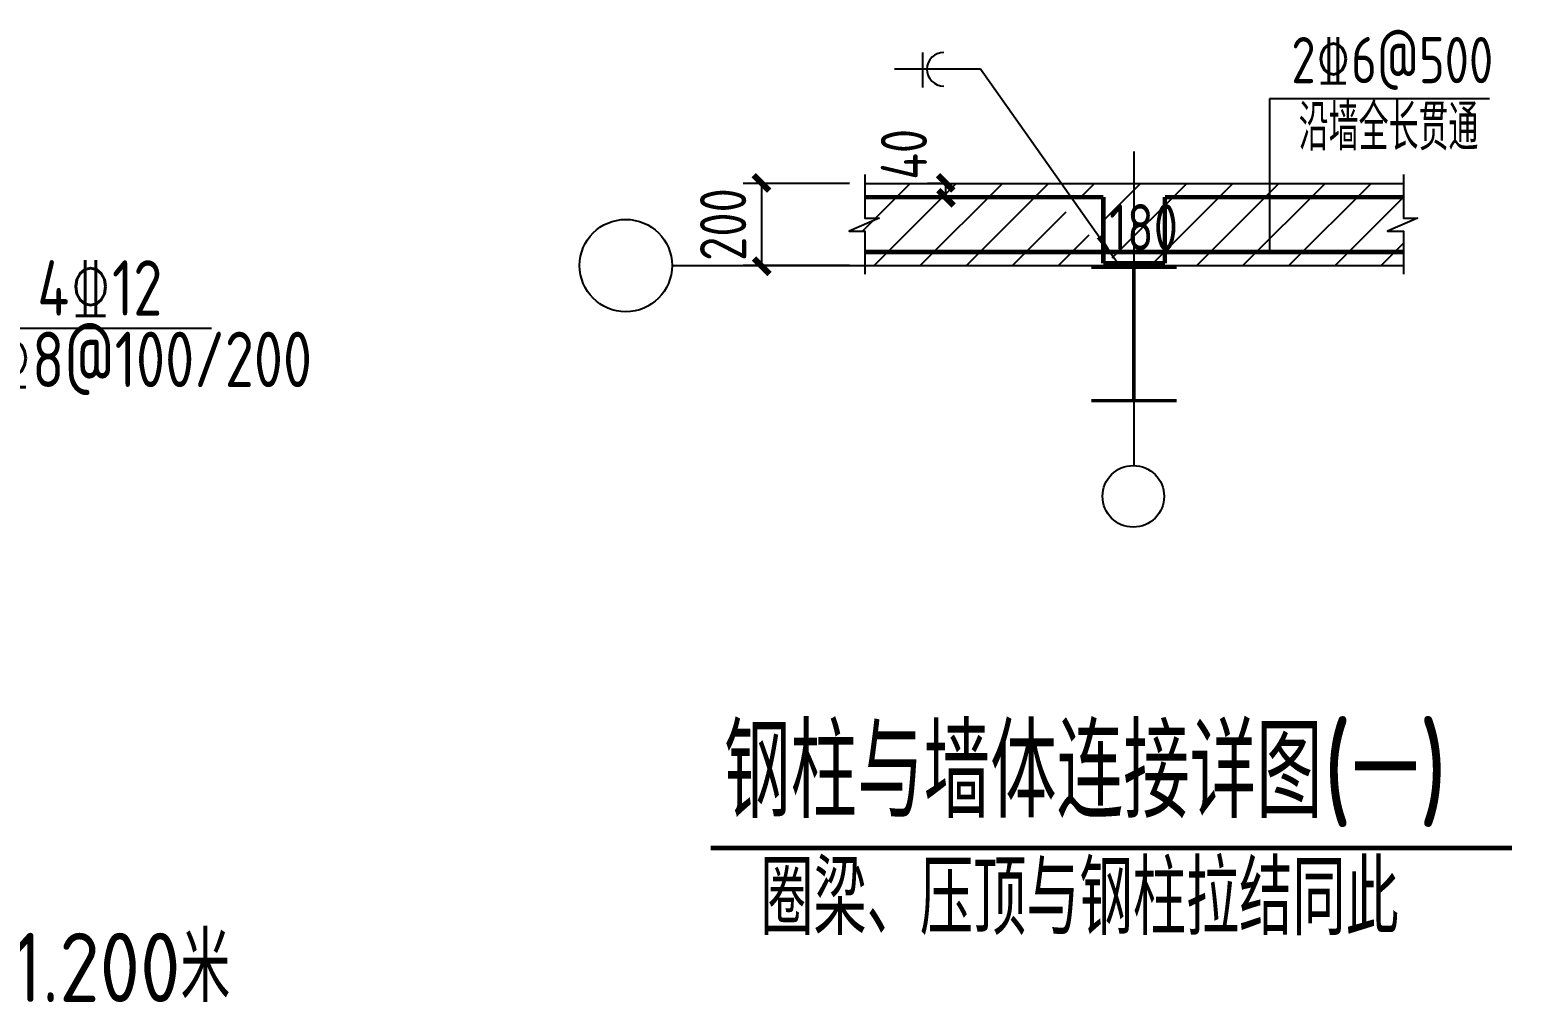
# Model space of a CAD drawing. Header units: millimetres. Extents: x 865974 to 875117, y 40174 to 44891.
# Drawn here: x 867568 to 867664.4, y 40266.3 to 40329.6 of the extents above; entities that cross this region are included whole.
import ezdxf

# ---------------------------------------------------------------- set-up
doc = ezdxf.new("R2010")
doc.units = ezdxf.units.MM
doc.header["$LTSCALE"] = 1000
doc.header["$MEASUREMENT"] = 0
doc.linetypes.add('2', pattern=[11.4, 9, -0.9, 0.6, -0.9])
doc.linetypes.add('DOTE', pattern=[2.42, 2, -0.2, 0.02, -0.2])
for name, color, linetype in [('2', 3, 'Continuous'), ('DIM', 7, 'Continuous'), ('PUB_TEXT', 7, 'Continuous'), ('文字', 7, 'Continuous'), ('水平标注', 2, 'Continuous'), ('轴线', 253, '2')]:
    doc.layers.add(name, color=color, linetype=linetype)
doc.styles.add('GBHZ', font='gbenor.shx', dxfattribs={"width": 0.9, "bigfont": 'gbcbig.shx'})
doc.dimstyles.new('Y10', dxfattribs={"dimscale": 0, "dimtxt": 3, "dimasz": 0.01, "dimexe": 1.2, "dimexo": 1, "dimgap": 1, "dimtad": 1, "dimdec": 0, "dimlfac": 10, "dimzin": 0, "dimdsep": 46, "dimtxsty": 'GBHZ', "dimblk1": 'DX', "dimblk2": 'DX', "dimsah": 1, "dimcen": 0.09, "dimdle": 1, "dimadec": 0, "dimazin": 0, "dimtfac": 1, "dimtdec": 0, "dimtix": 1, "dimtmove": 2, "dimatfit": 3, "dimldrblk": 'DX', "dimfxl": 0, "dimtolj": 1, "dimtzin": 0, "dimarcsym": 0})

# ---------------------------------------------------------------- blocks, each defined once
blk = doc.blocks.new('DX')
at = {"color": 0, "linetype": 'ByBlock', "const_width": 40}
blk.add_lwpolyline([(-53.8, -51.2), (46.2, 48.8)], dxfattribs=at)
blk = doc.blocks.new('*D627')
at = {"layer": 'Defpoints', "color": 0, "transparency": 16777216}
for p in [(867622.219, 40319.596), (867615.506, 40314.262), (867622.219, 40314.262)]:
    blk.add_point(p, dxfattribs=at)
at = {"layer": 'DIM', "color": 0, "lineweight": -2, "transparency": 16777216}
for p, q in [((867621.219, 40319.596), (867614.306, 40319.596)), ((867615.506, 40319.606), (867615.506, 40319.616)), ((867615.506, 40319.596), (867615.506, 40314.262)), ((867621.219, 40314.262), (867614.306, 40314.262)), ((867615.506, 40314.252), (867615.506, 40314.242))]:
    blk.add_line(p, q, dxfattribs=at)
at = {"layer": 'DIM', "color": 0, "lineweight": -2, "transparency": 16777216, "xscale": 0.01, "yscale": 0.01, "zscale": 0.01}
for p, rotation in [((867615.506, 40319.596), 270), ((867615.506, 40314.262), 90)]:
    blk.add_blockref('DX', p, dxfattribs=dict(at, rotation=rotation))
at = {"layer": 'DIM', "color": 0, "transparency": 16777216, "insert": (867613.006, 40316.929), "char_height": 3, "attachment_point": 5, "rotation": 90, "style": 'GBHZ'}
blk.add_mtext('\\A1;200', dxfattribs=at)
blk = doc.blocks.new('*D628')
at = {"layer": 'Defpoints', "color": 0, "transparency": 16777216}
for p in [(867627.473, 40319.596), (867628.109, 40319.596), (867628.109, 40318.707)]:
    blk.add_point(p, dxfattribs=at)
at = {"layer": 'DIM', "color": 0, "lineweight": -2, "transparency": 16777216}
for p, q in [((867627.109, 40319.596), (867626.273, 40319.596)), ((867627.473, 40319.606), (867627.473, 40319.616)), ((867627.473, 40318.707), (867627.473, 40319.596)), ((867627.109, 40318.707), (867626.273, 40318.707)), ((867627.473, 40318.697), (867627.473, 40318.687))]:
    blk.add_line(p, q, dxfattribs=at)
at = {"layer": 'DIM', "color": 0, "lineweight": -2, "transparency": 16777216, "xscale": 0.01, "yscale": 0.01, "zscale": 0.01}
for p, rotation in [((867627.473, 40319.596), 270), ((867627.473, 40318.707), 90)]:
    blk.add_blockref('DX', p, dxfattribs=dict(at, rotation=rotation))
at = {"layer": 'DIM', "color": 0, "transparency": 16777216, "insert": (867624.749, 40321.49), "char_height": 3, "attachment_point": 5, "rotation": 90, "style": 'GBHZ'}
blk.add_mtext('\\A1;40', dxfattribs=at)

msp = doc.modelspace()

# ---------------------------------------------------------------- hatches: boundary and pattern name
h = msp.add_hatch()
h.set_pattern_fill('ANSI31', color=256, scale=0.666667, style=0)
h.set_pattern_definition([(45, (867303.783, 40276.6098), (-1.496709, 1.496709), [])])
h.paths.add_polyline_path([(867637.695, 40315.343), (867637.139, 40315.899), (867633.442, 40319.596), (867622.219, 40319.596), (867622.219, 40317.351), (867623.14, 40317.351), (867621.182, 40316.507), (867622.219, 40316.507), (867622.219, 40314.262), (867639.695, 40314.262), (867639.695, 40314.418), (867637.695, 40314.418)])
h.paths.add_polyline_path([(867639.695, 40319.596), (867633.442, 40319.596), (867634.331, 40318.707), (867637.695, 40318.707), (867637.695, 40315.343), (867638.62, 40314.418), (867639.695, 40314.418)])
h.paths.add_polyline_path([(867641.695, 40318.707), (867648.501, 40318.707), (867648.501, 40319.596), (867639.695, 40319.596), (867639.695, 40314.418), (867641.695, 40314.418)])
h.paths.add_polyline_path([(867657.195, 40316.507), (867656.159, 40316.507), (867658.116, 40317.351), (867657.195, 40317.351), (867657.195, 40319.596), (867648.501, 40319.596), (867648.501, 40318.707), (867641.695, 40318.707), (867641.695, 40314.418), (867639.695, 40314.418), (867639.695, 40314.262), (867657.195, 40314.262)])
h.paths.add_polyline_path([(867629.314, 40316.869), (867632.575, 40316.869), (867632.575, 40318.471), (867629.314, 40318.471)], flags=24)
h.paths.add_polyline_path([(867638.588, 40314.638), (867641.019, 40314.638), (867641.019, 40316.239), (867638.588, 40316.239)], flags=9)
h.paths.add_polyline_path([(867647.17, 40316.869), (867650.431, 40316.869), (867650.431, 40318.471), (867647.17, 40318.471)], flags=24)

# ---------------------------------------------------------------- linework, layer by layer
for p, q in [((867625.98, 40327.017), (867625.98, 40328.112)), ((867629.728, 40327.017), (867624.147, 40327.017)), ((867625.98, 40325.83), (867625.98, 40327.017)), ((867638.636, 40314.401), (867629.728, 40327.017)), ((867622.219, 40319.596), (867657.195, 40319.596)), ((867622.219, 40314.262), (867657.195, 40314.262)), ((867639.686, 40314.142), (867639.686, 40307.587))]:
    msp.add_line(p, q)
at = {"color": 3, "linetype": 'Continuous'}
msp.add_line((867564.854, 40310.193), (867579.767, 40310.193), dxfattribs=at)
for points in [[(867622.219, 40320.188), (867622.219, 40317.351), (867623.14, 40317.351), (867621.182, 40316.507), (867622.219, 40316.507), (867622.219, 40313.706)], [(867657.195, 40320.188), (867657.195, 40317.351), (867658.116, 40317.351), (867656.159, 40316.507), (867657.195, 40316.507), (867657.195, 40313.706)]]:
    msp.add_lwpolyline(points)
msp.add_lwpolyline([(867638.636, 40314.401, 0, 0.356, 0), (867637.415, 40316.131, 0.356, 0.356, 0)], format="xyseb")
at = {"const_width": 0.222}
for points in [[(867636.917, 40314.151), (867642.473, 40314.151)], [(867639.679, 40314.102), (867639.679, 40305.484)], [(867636.917, 40305.484), (867642.473, 40305.484)]]:
    msp.add_lwpolyline(points, dxfattribs=at)
for centre, radius in [((867606.686, 40314.262), 3), ((867639.647, 40299.274), 2)]:
    msp.add_circle(centre, radius)
msp.add_arc((867627.342, 40327.017), 1.095, 90, 270)
at = {"layer": '2', "color": 7}
msp.add_line((867662.783, 40325.096), (867648.501, 40325.096), dxfattribs=at)
at = {"layer": '2', "color": 1, "const_width": 0.3}
for points in [[(867637.695, 40318.707), (867622.219, 40318.707)], [(867637.695, 40314.418), (867637.695, 40318.707)], [(867657.195, 40318.707), (867641.695, 40318.707)], [(867641.695, 40318.707), (867641.695, 40314.418)], [(867622.219, 40315.151), (867657.195, 40315.151)], [(867641.695, 40314.418), (867637.695, 40314.418)]]:
    msp.add_lwpolyline(points, dxfattribs=at)
at = {"layer": 'PUB_TEXT', "linetype": 'Continuous'}
msp.add_line((867648.501, 40325.096), (867648.501, 40315.151), dxfattribs=at)
at = {"layer": '文字', "color": 6, "const_width": 0.32}
msp.add_lwpolyline([(867612.203, 40276.428), (867664.233, 40276.428)], dxfattribs=at)
at = {"layer": '轴线', "linetype": 'DOTE', "ltscale": 5}
for p, q in [((867639.695, 40301.273), (867639.695, 40321.679)), ((867609.686, 40314.262), (867654.028, 40314.262))]:
    msp.add_line(p, q, dxfattribs=at)

# ---------------------------------------------------------------- texts
at = {"color": 3, "linetype": 'Continuous', "style": 'GBHZ', "width": 0.9}
for s, p in [('4\x8412', (867568.463, 40311.008)), ('\x848@100/200', (867565.352, 40306.369))]:
    msp.add_text(s, height=3.6, dxfattribs=at).set_placement(p)
at = {"layer": '2', "color": 7, "style": 'GBHZ', "width": 0.9}
for s, p in [('2%%1326@500', (867649.914, 40326.111)), ('沿墙全长贯通', (867650.395, 40321.742)), ('180', (867638.085, 40315.256))]:
    msp.add_text(s, height=3, dxfattribs=at).set_placement(p)
at = {"layer": 'PUB_TEXT', "style": 'GBHZ'}
for s, height, p in [('钢柱与墙体连接详图(一)', 6, (867613.067, 40278.379)), ('圈梁、压顶与钢柱拉结同此', 4.8, (867615.416, 40270.778))]:
    msp.add_text(s, height=height, dxfattribs=at).set_placement(p)
at = {"layer": '水平标注', "style": 'GBHZ'}
msp.add_text('锚入上下层梁内，柱顶标高1.200米', height=4.5, dxfattribs=at).set_placement((867527.962, 40266.421))

# ---------------------------------------------------------------- dimensions: what is measured, and where the dimension line sits
at = {"layer": 'DIM'}
dim = msp.add_linear_dim(base=(867627.473, 40319.596), p1=(867628.109, 40318.707), p2=(867628.109, 40319.596), angle=90, text='40', dimstyle='Y10', override={"dimscale": 1}, dxfattribs=at)
dim.commit()
dim.dimension.update_dxf_attribs({"geometry": '*D628', "text_midpoint": (867624.749, 40321.49), "dimtype": 160})
dim = msp.add_linear_dim(base=(867615.506, 40314.262), p1=(867622.219, 40319.596), p2=(867622.219, 40314.262), angle=90, text='200', dimstyle='Y10', override={"dimscale": 1}, dxfattribs=at)
dim.commit()
dim.dimension.update_dxf_attribs({"geometry": '*D627', "text_midpoint": (867613.006, 40316.929)})

doc.saveas('drawing.dxf')
